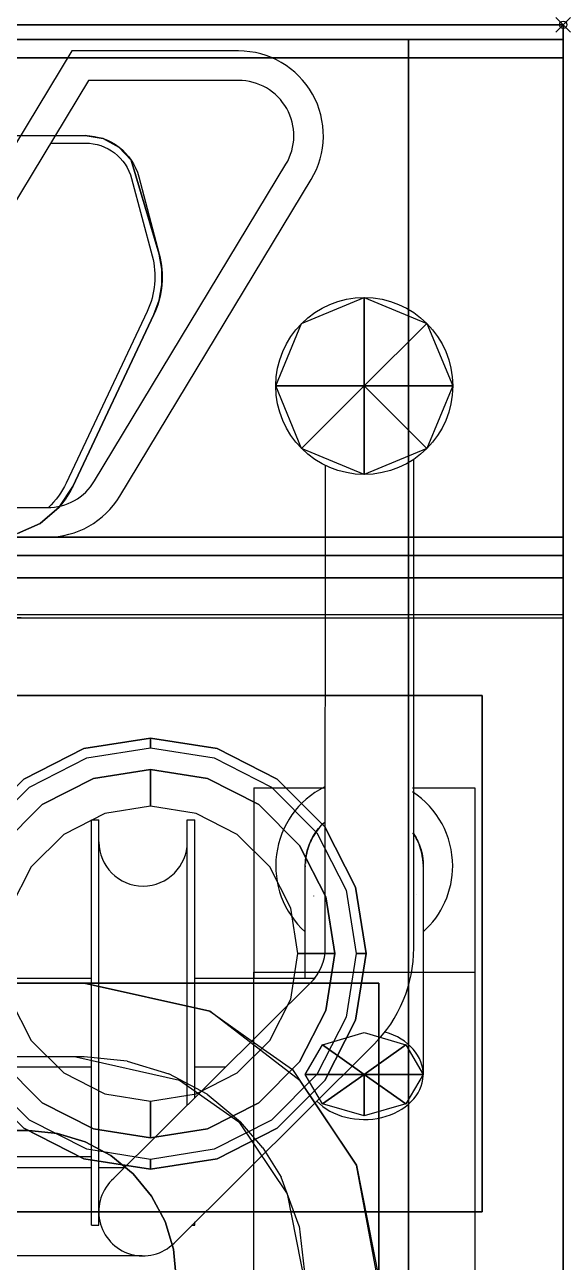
# Model space of a CAD drawing. Extents: x -1 to 430, y -1295 to 1.
# Drawn here: x 326.9 to 400, y -167.9 to 0 of the extents above; entities that cross this region are included whole.
import ezdxf

# ---------------------------------------------------------------- set-up
doc = ezdxf.new("R2010")
doc.units = 0
doc.header["$PDMODE"] = 35
doc.header["$PDSIZE"] = 1
doc.layers.get('0').update_dxf_attribs({"lineweight": 13})
for name, color, linetype in [('IQ_200_2D', 1, 'Continuous'), ('IQ_200_3D', 1, 'Continuous'), ('IQ_204_2D', 7, 'Continuous'), ('IQ_INS_3D', 3, 'Continuous')]:
    doc.layers.add(name, color=color, linetype=linetype)

# ---------------------------------------------------------------- blocks, each defined once
blk = doc.blocks.new('ELE-MC-BODY400X250')
at = {"layer": 'IQ_200_2D'}
for p, q in [((0, 0), (400, 0)), ((400, 0), (400, -855))]:
    blk.add_line(p, q, dxfattribs=at)
at = {"layer": 'IQ_200_3D'}
for points, invisible_edges in [([(0, -0.34, 862.22), (0, 0, 860.5), (400, 0, 860.5), (400, -0.34, 862.22)], 8), ([(0, 0, 853.7), (0, -0.13, 852.81), (400, -0.13, 852.81), (400, 0, 853.7)], 2), ([(0, -0.13, 852.81), (0, -0.54, 852.01), (400, -0.54, 852.01), (400, -0.13, 852.81)], 10), ([(0, -1.32, 863.68), (0, -0.34, 862.22), (400, -0.34, 862.22), (400, -1.32, 863.68)], 10), ([(0, -0.54, 852.01), (0, -1.19, 851.39), (400, -1.19, 851.39), (400, -0.54, 852.01)], 10), ([(0, -1.19, 851.39), (0, -2, 851), (400, -2, 851), (400, -1.19, 851.39)], 8), ([(0, -2.78, 864.66), (0, -1.32, 863.68), (400, -1.32, 863.68), (400, -2.78, 864.66)], 10), ([(0, -4.5, 865), (0, -2.78, 864.66), (400, -2.78, 864.66), (400, -4.5, 865)], 2), ([(0, -71.6, 864.58), (0, -69.5, 865), (400, -69.5, 865), (400, -71.6, 864.58)], 8), ([(0, -73.39, 863.39), (0, -71.6, 864.58), (400, -71.6, 864.58), (400, -73.39, 863.39)], 10), ([(0, -74.58, 861.6), (0, -73.39, 863.39), (400, -73.39, 863.39), (400, -74.58, 861.6)], 10), ([(0, -75, 859.5), (0, -74.58, 861.6), (400, -74.58, 861.6), (400, -75, 859.5)], 2), ([(0, -75.45, 854.59), (0, -75, 856.7), (400, -75, 856.7), (400, -75.45, 854.59)], 8), ([(0, -76.64, 852.78), (0, -75.45, 854.59), (400, -75.45, 854.59), (400, -76.64, 852.78)], 10), ([(0, -78.4, 851.53), (0, -76.64, 852.78), (400, -76.64, 852.78), (400, -78.4, 851.53)], 10), ([(0, -80.5, 851), (0, -78.4, 851.53), (400, -78.4, 851.53), (400, -80.5, 851)], 2)]:
    blk.add_3dface(points, dxfattribs=dict(at, invisible_edges=invisible_edges))
for points in [[(0, 0, 860.5), (0, 0, 853.7), (400, 0, 853.7), (400, 0, 860.5)], [(0, -855, 600), (0, -2, 600), (400, -2, 600), (400, -855, 600)], [(0, -2, 600), (0, -2, 851), (400, -2, 851), (400, -2, 600)], [(400, -855, 600), (400, -2, 600), (400, -2, 851), (400, -855, 851)], [(0, -69.5, 865), (0, -4.5, 865), (400, -4.5, 865), (400, -69.5, 865)], [(0, -75, 856.7), (0, -75, 859.5), (400, -75, 859.5), (400, -75, 856.7)]]:
    blk.add_3dface(points, dxfattribs=at)
at = {"layer": 'IQ_204_2D'}
blk.add_line((0, -80), (400, -80), dxfattribs=at)
at = {"layer": 'IQ_INS_3D'}
blk.add_point((400, 0), dxfattribs=at)
blk = doc.blocks.new('ELE-MC-FRYTOP2-400')
at = {"layer": 'IQ_200_3D'}
for points, invisible_edges in [([(0, -130, 850), (400, -130, 850), (400, -80.5, 850), (0, -80.5, 850)], 1), ([(335, -130, 850), (333.89, -140, 820), (66.11, -140, 820), (65, -130, 850)], 5), ([(333.89, -140, 820), (347.92, -143.14, 820), (352.05, -133.82, 850), (335, -130, 850)], 10), ([(335, -130, 850), (352.05, -133.82, 850), (357.67, -137.77, 850), (400, -130, 850)], 12), ([(357.67, -137.77, 850), (363.28, -141.72, 850), (371.96, -154.69, 850), (400, -130, 850)], 12), ([(371.96, -154.69, 850), (375, -170, 850), (400, -130, 850)], 14), ([(375, -170, 850), (400, -130, 850), (400, -855, 850), (375, -765, 850)], 5), ([(347.92, -143.14, 820), (356.01, -148.82, 820), (364.32, -143.27, 850), (352.05, -133.82, 850)], 10), ([(65, -140, 820), (72.5, -150, 820), (327.5, -150, 820), (335, -140, 820)], 5), ([(331.4, -150.38, 820), (340.85, -140.58, 820), (335, -140, 820), (327.5, -150, 820)], 5), ([(331.4, -150.38, 820), (340.85, -140.58, 820), (335, -140, 820), (327.5, -150, 820)], 5), ([(346.48, -142.28, 820), (335.15, -151.52, 820), (331.4, -150.38, 820), (340.85, -140.58, 820)], 5), ([(346.48, -142.28, 820), (335.15, -151.52, 820), (331.4, -150.38, 820), (340.85, -140.58, 820)], 5), ([(338.61, -153.37, 820), (351.67, -145.06, 820), (346.48, -142.28, 820), (335.15, -151.52, 820)], 5), ([(356.01, -148.82, 820), (362.54, -158.59, 820), (371.96, -154.69, 850), (364.32, -143.27, 850)], 10), ([(356.21, -148.79, 820), (341.64, -155.86, 820), (338.61, -153.37, 820), (351.67, -145.06, 820)], 5), ([(344.13, -158.89, 820), (359.26, -152.35, 820), (356.21, -148.79, 820), (341.64, -155.86, 820)], 5), ([(331.4, -150.38, 680), (68.6, -150.38, 680), (64.85, -151.52, 680), (335.15, -151.52, 680)], 5), ([(72.5, -150, 680), (327.5, -150, 680), (331.4, -150.38, 680), (68.6, -150.38, 680)], 4), ([(331.4, -150.38, 820), (331.4, -150.38, 680), (327.5, -150, 680), (327.5, -150, 820)], 1), ([(335.15, -151.52, 680), (335.15, -151.52, 820), (331.4, -150.38, 820), (331.4, -150.38, 680)], 5), ([(64.85, -151.52, 680), (335.15, -151.52, 680), (338.61, -153.37, 680), (61.39, -153.37, 680)], 5), ([(338.61, -153.37, 820), (338.61, -153.37, 680), (335.15, -151.52, 680), (335.15, -151.52, 820)], 5), ([(361.71, -156.34, 820), (345.98, -162.35, 820), (344.13, -158.89, 820), (359.26, -152.35, 820)], 5), ([(338.61, -153.37, 680), (61.39, -153.37, 680), (58.36, -155.86, 680), (341.64, -155.86, 680)], 5), ([(341.64, -155.86, 680), (341.64, -155.86, 820), (338.61, -153.37, 820), (338.61, -153.37, 680)], 5), ([(58.36, -155.86, 680), (341.64, -155.86, 680), (344.13, -158.89, 680), (55.87, -158.89, 680)], 5), ([(344.13, -158.89, 820), (344.13, -158.89, 680), (341.64, -155.86, 680), (341.64, -155.86, 820)], 5), ([(362.54, -158.59, 820), (365, -170.98, 820), (375, -170.98, 850), (371.96, -154.69, 850)], 10), ([(347.12, -166.1, 820), (364.17, -162.97, 820), (361.71, -156.34, 820), (345.98, -162.35, 820)], 5), ([(344.13, -158.89, 680), (55.87, -158.89, 680), (54.02, -162.35, 680), (345.98, -162.35, 680)], 5), ([(345.98, -162.35, 680), (345.98, -162.35, 820), (344.13, -158.89, 820), (344.13, -158.89, 680)], 5), ([(54.02, -162.35, 680), (345.98, -162.35, 680), (347.12, -166.1, 680), (52.88, -166.1, 680)], 5), ([(347.12, -166.1, 820), (347.12, -166.1, 680), (345.98, -162.35, 680), (345.98, -162.35, 820)], 5), ([(365, -170, 820), (347.5, -170, 820), (347.12, -166.1, 820), (364.17, -162.97, 820)], 5), ([(347.12, -166.1, 680), (52.88, -166.1, 680), (52.5, -170, 680), (347.5, -170, 680)], 5), ([(347.5, -170, 680), (347.5, -170, 820), (347.12, -166.1, 820), (347.12, -166.1, 680)], 4)]:
    blk.add_3dface(points, dxfattribs=dict(at, invisible_edges=invisible_edges))
for points in [[(25, -130, 850), (25, -130, 855), (375, -130, 855), (375, -130, 850)], [(375, -805, 850), (375, -130, 850), (375, -130, 855), (375, -805, 855)], [(72.5, -150, 820), (72.5, -150, 680), (327.5, -150, 680), (327.5, -150, 820)]]:
    blk.add_3dface(points, dxfattribs=at)
mesh = blk.add_polyface(dxfattribs=at)
corners = [(12, -818.5, 850), (12, -128.5, 850), (42, -128.5, 850), (42, -178.5, 850), (358, -178.5, 850), (358, -128.5, 850), (388, -128.5, 850), (388, -818.5, 850), (300, -818.5, 850), (300, -606.5, 850), (100, -606.5, 850), (100, -818.5, 850)]
mesh.append_faces([[corners[k] for k in face] for face in [(0, 3, 10, 11)]], dxfattribs={"vtx0": -1, "vtx1": -1})
mesh.append_faces([[corners[k] for k in face] for face in [(10, 3, 4, 9)]], dxfattribs={"vtx0": -1, "vtx2": -1})
mesh.append_faces([[corners[k] for k in face] for face in [(8, 9, 4, 7)]], dxfattribs={"vtx1": -1, "vtx2": -1})
mesh.append_faces([[corners[k] for k in face] for face in [(0, 1, 2, 3), (4, 5, 6, 7)]], dxfattribs={"vtx3": -1})
blk = doc.blocks.new('PQ-MC-LEG150')
at = {"layer": 'IQ_200_3D'}
for points in [[(-45, -35, 148), (-45, 35, 148), (45, 35, 148), (45, -35, 148)], [(-45, -35, 150), (45, -35, 150), (45, 35, 150), (-45, 35, 150)], [(-45, 35, 148), (-45, 35, 150), (45, 35, 150), (45, 35, 148)], [(-45, -35, 148), (-45, -35, 150), (-45, 35, 150), (-45, 35, 148)], [(45, -35, 148), (45, 35, 148), (45, 35, 150), (45, -35, 150)], [(-45, -35, 148), (45, -35, 148), (45, -35, 150), (-45, -35, 150)]]:
    blk.add_3dface(points, dxfattribs=at)
for points, invisible_edges in [([(-9.04, 27.82, 148), (-9.04, 27.82, 46), (0, 29.25, 46), (0, 29.25, 148)], 1), ([(-9.04, 27.82, 46), (-8.62, 26.54, 41), (0, 27.91, 41), (0, 29.25, 46)], 1), ([(0, 29.25, 148), (0, 29.25, 46), (9.04, 27.82, 46), (9.04, 27.82, 148)], 4), ([(0, 29.25, 46), (0, 27.91, 41), (8.62, 26.54, 41), (9.04, 27.82, 46)], 4), ([(-17.19, 23.66, 148), (-17.19, 23.66, 46), (-9.04, 27.82, 46), (-9.04, 27.82, 148)], 5), ([(-17.19, 23.66, 46), (-16.41, 22.58, 41), (-8.62, 26.54, 41), (-9.04, 27.82, 46)], 5), ([(9.04, 27.82, 46), (8.62, 26.54, 41), (16.41, 22.58, 41), (17.19, 23.66, 46)], 5), ([(9.04, 27.82, 148), (9.04, 27.82, 46), (17.19, 23.66, 46), (17.19, 23.66, 148)], 5), ([(-23.66, 17.19, 148), (-23.66, 17.19, 46), (-17.19, 23.66, 46), (-17.19, 23.66, 148)], 5), ([(-23.66, 17.19, 46), (-22.58, 16.41, 41), (-16.41, 22.58, 41), (-17.19, 23.66, 46)], 5), ([(-7.73, 23.78, 41), (-7.73, 23.78, 5), (-14.69, 20.23, 5), (-14.69, 20.23, 41)], 5), ([(-7.73, 23.78, 5), (-7.27, 22.38, 1.46), (-13.83, 19.04, 1.46), (-14.69, 20.23, 5)], 7), ([(0, 25, 41), (0, 25, 5), (-7.73, 23.78, 5), (-7.73, 23.78, 41)], 4), ([(0, 25, 5), (0, 23.54, 1.46), (-7.27, 22.38, 1.46), (-7.73, 23.78, 5)], 6), ([(0, 23.54, 1.46), (0, 20), (-6.18, 19.02), (-7.27, 22.38, 1.46)], 12), ([(7.73, 23.78, 41), (7.73, 23.78, 5), (0, 25, 5), (0, 25, 41)], 1), ([(7.73, 23.78, 5), (7.27, 22.38, 1.46), (0, 23.54, 1.46), (0, 25, 5)], 3), ([(7.27, 22.38, 1.46), (6.18, 19.02), (0, 20), (0, 23.54, 1.46)], 9), ([(14.69, 20.23, 5), (13.83, 19.04, 1.46), (7.27, 22.38, 1.46), (7.73, 23.78, 5)], 7), ([(14.69, 20.23, 41), (14.69, 20.23, 5), (7.73, 23.78, 5), (7.73, 23.78, 41)], 5), ([(17.19, 23.66, 46), (16.41, 22.58, 41), (22.58, 16.41, 41), (23.66, 17.19, 46)], 5), ([(17.19, 23.66, 148), (17.19, 23.66, 46), (23.66, 17.19, 46), (23.66, 17.19, 148)], 5), ([(-7.27, 22.38, 1.46), (-6.18, 19.02), (-11.76, 16.18), (-13.83, 19.04, 1.46)], 13), ([(13.83, 19.04, 1.46), (11.76, 16.18), (6.18, 19.02), (7.27, 22.38, 1.46)], 13), ([(-14.69, 20.23, 41), (-14.69, 20.23, 5), (-20.23, 14.69, 5), (-20.23, 14.69, 41)], 5), ([(-14.69, 20.23, 5), (-13.83, 19.04, 1.46), (-19.04, 13.83, 1.46), (-20.23, 14.69, 5)], 7), ([(20.23, 14.69, 5), (19.04, 13.83, 1.46), (13.83, 19.04, 1.46), (14.69, 20.23, 5)], 7), ([(20.23, 14.69, 41), (20.23, 14.69, 5), (14.69, 20.23, 5), (14.69, 20.23, 41)], 5), ([(-13.83, 19.04, 1.46), (-11.76, 16.18), (-16.18, 11.76), (-19.04, 13.83, 1.46)], 13), ([(19.04, 13.83, 1.46), (16.18, 11.76), (11.76, 16.18), (13.83, 19.04, 1.46)], 13), ([(-27.82, 9.04, 148), (-27.82, 9.04, 46), (-23.66, 17.19, 46), (-23.66, 17.19, 148)], 5), ([(-27.82, 9.04, 46), (-26.54, 8.62, 41), (-22.58, 16.41, 41), (-23.66, 17.19, 46)], 5), ([(23.66, 17.19, 46), (22.58, 16.41, 41), (26.54, 8.62, 41), (27.82, 9.04, 46)], 5), ([(23.66, 17.19, 148), (23.66, 17.19, 46), (27.82, 9.04, 46), (27.82, 9.04, 148)], 5), ([(-20.23, 14.69, 41), (-20.23, 14.69, 5), (-23.78, 7.73, 5), (-23.78, 7.73, 41)], 5), ([(-20.23, 14.69, 5), (-19.04, 13.83, 1.46), (-22.38, 7.27, 1.46), (-23.78, 7.73, 5)], 7), ([(-19.04, 13.83, 1.46), (-16.18, 11.76), (-19.02, 6.18), (-22.38, 7.27, 1.46)], 13), ([(22.38, 7.27, 1.46), (19.02, 6.18), (16.18, 11.76), (19.04, 13.83, 1.46)], 13), ([(23.78, 7.73, 5), (22.38, 7.27, 1.46), (19.04, 13.83, 1.46), (20.23, 14.69, 5)], 7), ([(23.78, 7.73, 41), (23.78, 7.73, 5), (20.23, 14.69, 5), (20.23, 14.69, 41)], 5), ([(-29.25, 0, 148), (-29.25, 0, 46), (-27.82, 9.04, 46), (-27.82, 9.04, 148)], 4), ([(-29.25, 0, 46), (-27.91, 0, 41), (-26.54, 8.62, 41), (-27.82, 9.04, 46)], 4), ([(27.82, 9.04, 46), (26.54, 8.62, 41), (27.91, 0, 41), (29.25, 0, 46)], 1), ([(27.82, 9.04, 148), (27.82, 9.04, 46), (29.25, 0, 46), (29.25, 0, 148)], 1), ([(-23.78, 7.73, 41), (-23.78, 7.73, 5), (-25, 0, 5), (-25, 0, 41)], 1), ([(-23.78, 7.73, 5), (-22.38, 7.27, 1.46), (-23.54, 0, 1.46), (-25, 0, 5)], 3), ([(-22.38, 7.27, 1.46), (-19.02, 6.18), (-20, 0), (-23.54, 0, 1.46)], 9), ([(23.54, 0, 1.46), (20, 0), (19.02, 6.18), (22.38, 7.27, 1.46)], 12), ([(25, 0, 5), (23.54, 0, 1.46), (22.38, 7.27, 1.46), (23.78, 7.73, 5)], 6), ([(25, 0, 41), (25, 0, 5), (23.78, 7.73, 5), (23.78, 7.73, 41)], 4), ([(-27.82, -9.04, 148), (-27.82, -9.04, 46), (-29.25, 0, 46), (-29.25, 0, 148)], 1), ([(-27.82, -9.04, 46), (-26.54, -8.62, 41), (-27.91, 0, 41), (-29.25, 0, 46)], 1), ([(-25, 0, 41), (-25, 0, 5), (-23.78, -7.73, 5), (-23.78, -7.73, 41)], 4), ([(-25, 0, 5), (-23.54, 0, 1.46), (-22.38, -7.27, 1.46), (-23.78, -7.73, 5)], 6), ([(-23.54, 0, 1.46), (-20, 0), (-19.02, -6.18), (-22.38, -7.27, 1.46)], 12), ([(22.38, -7.27, 1.46), (19.02, -6.18), (20, 0), (23.54, 0, 1.46)], 9), ([(23.78, -7.73, 5), (22.38, -7.27, 1.46), (23.54, 0, 1.46), (25, 0, 5)], 3), ([(23.78, -7.73, 41), (23.78, -7.73, 5), (25, 0, 5), (25, 0, 41)], 1), ([(29.25, 0, 46), (27.91, 0, 41), (26.54, -8.62, 41), (27.82, -9.04, 46)], 4), ([(29.25, 0, 148), (29.25, 0, 46), (27.82, -9.04, 46), (27.82, -9.04, 148)], 4), ([(-22.38, -7.27, 1.46), (-19.02, -6.18), (-16.18, -11.76), (-19.04, -13.83, 1.46)], 13), ([(19.04, -13.83, 1.46), (16.18, -11.76), (19.02, -6.18), (22.38, -7.27, 1.46)], 13), ([(-23.78, -7.73, 5), (-22.38, -7.27, 1.46), (-19.04, -13.83, 1.46), (-20.23, -14.69, 5)], 7), ([(-23.78, -7.73, 41), (-23.78, -7.73, 5), (-20.23, -14.69, 5), (-20.23, -14.69, 41)], 5), ([(20.23, -14.69, 5), (19.04, -13.83, 1.46), (22.38, -7.27, 1.46), (23.78, -7.73, 5)], 7), ([(20.23, -14.69, 41), (20.23, -14.69, 5), (23.78, -7.73, 5), (23.78, -7.73, 41)], 5), ([(-23.66, -17.19, 46), (-22.58, -16.41, 41), (-26.54, -8.62, 41), (-27.82, -9.04, 46)], 5), ([(-23.66, -17.19, 148), (-23.66, -17.19, 46), (-27.82, -9.04, 46), (-27.82, -9.04, 148)], 5), ([(27.82, -9.04, 46), (26.54, -8.62, 41), (22.58, -16.41, 41), (23.66, -17.19, 46)], 5), ([(27.82, -9.04, 148), (27.82, -9.04, 46), (23.66, -17.19, 46), (23.66, -17.19, 148)], 5), ([(-19.04, -13.83, 1.46), (-16.18, -11.76), (-11.76, -16.18), (-13.83, -19.04, 1.46)], 13), ([(13.83, -19.04, 1.46), (11.76, -16.18), (16.18, -11.76), (19.04, -13.83, 1.46)], 13), ([(-20.23, -14.69, 5), (-19.04, -13.83, 1.46), (-13.83, -19.04, 1.46), (-14.69, -20.23, 5)], 7), ([(-20.23, -14.69, 41), (-20.23, -14.69, 5), (-14.69, -20.23, 5), (-14.69, -20.23, 41)], 5), ([(14.69, -20.23, 5), (13.83, -19.04, 1.46), (19.04, -13.83, 1.46), (20.23, -14.69, 5)], 7), ([(14.69, -20.23, 41), (14.69, -20.23, 5), (20.23, -14.69, 5), (20.23, -14.69, 41)], 5), ([(-17.19, -23.66, 46), (-16.41, -22.58, 41), (-22.58, -16.41, 41), (-23.66, -17.19, 46)], 5), ([(-13.83, -19.04, 1.46), (-11.76, -16.18), (-6.18, -19.02), (-7.27, -22.38, 1.46)], 13), ([(7.27, -22.38, 1.46), (6.18, -19.02), (11.76, -16.18), (13.83, -19.04, 1.46)], 13), ([(23.66, -17.19, 46), (22.58, -16.41, 41), (16.41, -22.58, 41), (17.19, -23.66, 46)], 5), ([(-17.19, -23.66, 148), (-17.19, -23.66, 46), (-23.66, -17.19, 46), (-23.66, -17.19, 148)], 5), ([(23.66, -17.19, 148), (23.66, -17.19, 46), (17.19, -23.66, 46), (17.19, -23.66, 148)], 5), ([(-14.69, -20.23, 5), (-13.83, -19.04, 1.46), (-7.27, -22.38, 1.46), (-7.73, -23.78, 5)], 7), ([(-7.27, -22.38, 1.46), (-6.18, -19.02), (0, -20), (0, -23.54, 1.46)], 9), ([(0, -23.54, 1.46), (0, -20), (6.18, -19.02), (7.27, -22.38, 1.46)], 12), ([(7.73, -23.78, 5), (7.27, -22.38, 1.46), (13.83, -19.04, 1.46), (14.69, -20.23, 5)], 7), ([(-14.69, -20.23, 41), (-14.69, -20.23, 5), (-7.73, -23.78, 5), (-7.73, -23.78, 41)], 5), ([(7.73, -23.78, 41), (7.73, -23.78, 5), (14.69, -20.23, 5), (14.69, -20.23, 41)], 5), ([(-9.04, -27.82, 46), (-8.62, -26.54, 41), (-16.41, -22.58, 41), (-17.19, -23.66, 46)], 5), ([(-7.73, -23.78, 5), (-7.27, -22.38, 1.46), (0, -23.54, 1.46), (0, -25, 5)], 3), ([(0, -25, 5), (0, -23.54, 1.46), (7.27, -22.38, 1.46), (7.73, -23.78, 5)], 6), ([(17.19, -23.66, 46), (16.41, -22.58, 41), (8.62, -26.54, 41), (9.04, -27.82, 46)], 5), ([(-9.04, -27.82, 148), (-9.04, -27.82, 46), (-17.19, -23.66, 46), (-17.19, -23.66, 148)], 5), ([(-7.73, -23.78, 41), (-7.73, -23.78, 5), (0, -25, 5), (0, -25, 41)], 1), ([(0, -25, 41), (0, -25, 5), (7.73, -23.78, 5), (7.73, -23.78, 41)], 4), ([(17.19, -23.66, 148), (17.19, -23.66, 46), (9.04, -27.82, 46), (9.04, -27.82, 148)], 5), ([(0, -29.25, 46), (0, -27.91, 41), (-8.62, -26.54, 41), (-9.04, -27.82, 46)], 4), ([(9.04, -27.82, 46), (8.62, -26.54, 41), (0, -27.91, 41), (0, -29.25, 46)], 1), ([(0, -29.25, 148), (0, -29.25, 46), (-9.04, -27.82, 46), (-9.04, -27.82, 148)], 4), ([(9.04, -27.82, 148), (9.04, -27.82, 46), (0, -29.25, 46), (0, -29.25, 148)], 1)]:
    blk.add_3dface(points, dxfattribs=dict(at, invisible_edges=invisible_edges))
blk = doc.blocks.new('ELE-MC-BODY400X600')
at = {"layer": 'IQ_200_3D'}
for points in [[(21, -2, 555), (379, -2, 555), (379, -2, 449), (21, -2, 449)], [(379, -2, 449), (21, -2, 449), (21, -72, 449), (379, -72, 449)], [(21, -2, 555), (379, -2, 555), (379, -2, 600), (21, -2, 600)], [(379, -855, 555), (21, -855, 555), (21, -2, 555), (379, -2, 555)], [(379, -72, 449), (400, -72, 449), (400, -2, 449), (379, -2, 449)], [(400, -2, 449), (379, -2, 449), (379, -2, 600), (400, -2, 600)], [(21, -72, 449), (379, -72, 449), (379, -72, 195), (21, -72, 195)], [(21, -72, 150), (379, -72, 150), (379, -72, 195), (21, -72, 195)], [(21, -855, 195), (379, -855, 195), (379, -72, 195), (21, -72, 195)], [(21, -855, 150), (379, -855, 150), (379, -72, 150), (21, -72, 150)], [(379, -72, 150), (400, -72, 150), (400, -72, 449), (379, -72, 449)], [(379, -855, 150), (400, -855, 150), (400, -72, 150), (379, -72, 150)]]:
    blk.add_3dface(points, dxfattribs=at)
at = {"layer": 'IQ_200_3D', "invisible_edges": 8}
for points in [[(379, -72, 449), (379, -2, 449), (379, -2, 600), (379, -855, 600)], [(400, -72, 449), (400, -2, 449), (400, -2, 600), (400, -855, 600)], [(379, -855, 600), (379, -855, 150), (379, -72, 150), (379, -72, 449)], [(400, -855, 600), (400, -855, 150), (400, -72, 150), (400, -72, 449)]]:
    blk.add_3dface(points, dxfattribs=at)
blk.add_blockref('PQ-MC-LEG150', (344, -126))
blk = doc.blocks.new('ELE-MC-CAMINOALTOGRIGLIA')
at = {"layer": 'IQ_200_3D'}
for points in [[(-137.58, 54.06, 334.91), (-137.58, 54.06), (135.16, 54.46), (135.16, 54.46, 334.91)], [(135.16, 54.46), (135.16, 54.46, 304.57), (137.58, 54.06, 304.57), (137.58, 54.06)], [(137.58, 54.06, 304.57), (137.58, 54.06), (139.73, 52.91), (139.73, 52.91, 304.57)], [(139.73, 52.91), (139.73, 52.91, 304.57), (141.4, 51.12, 304.57), (141.4, 51.12)], [(141.4, 51.12, 304.57), (141.4, 51.12), (145.2, 38.39), (145.2, 38.39, 304.57)], [(145.2, 38.39), (145.2, 38.39, 304.57), (145.56, 36.33, 304.57), (145.56, 36.33)], [(145.56, 36.33, 304.57), (145.56, 36.33), (145.55, 34.23), (145.55, 34.23, 304.57)], [(145.55, 34.23), (145.55, 34.23, 304.57), (145.18, 32.16, 304.57), (145.18, 32.16)], [(145.18, 32.16, 304.57), (145.18, 32.16), (144.45, 30.19), (144.45, 30.19, 304.57)], [(144.45, 30.19), (144.45, 30.19, 304.57), (133.45, 6.88, 304.57), (133.45, 6.88)]]:
    blk.add_3dface(points, dxfattribs=at)
at = {"layer": 'IQ_200_3D', "invisible_edges": 5}
for points in [[(133.45, 6.88, 304.57), (133.45, 6.88), (131.6, 4.06), (131.6, 4.06, 304.57)], [(131.6, 4.06), (131.6, 4.06, 304.57), (129.03, 1.86, 304.57), (129.03, 1.86)], [(129.03, 1.86, 304.57), (129.03, 1.86), (125.95, 0.48), (125.95, 0.48, 304.57)]]:
    blk.add_3dface(points, dxfattribs=at)
blk = doc.blocks.new('ELE_MC_LIFT')
at = {"layer": 'IQ_204_2D'}
for p, q in [((352.72, -76.25), (352.72, -9.94)), ((340.72, -76.25), (340.73, -10.78)), ((309, -113.83), (309, -58.83)), ((309, -58.83), (310, -58.83)), ((310, -113.83), (310, -58.83)), ((322, -97.5), (322, -58.83)), ((322, -58.83), (323, -58.83)), ((323, -96.51), (323, -58.83)), ((37, -80.33), (309, -80.33)), ((323, -80.33), (339.34, -80.33)), ((347.89, -88.75), (347.89, -88.75)), ((347.26, -89.38), (320.21, -116.26)), ((37, -92.33), (309, -92.33)), ((323, -92.33), (327.22, -92.33)), ((37, -104.5), (309, -104.5)), ((309, -113.83), (310, -113.83)), ((322.55, -113.83), (323, -113.83)), ((323, -113.83), (323, -113.39))]:
    blk.add_line(p, q, dxfattribs=at)
blk.add_lwpolyline([(339.34, -80.33), (311.73, -107.78)], dxfattribs=at)
blk.add_circle((346, 0), 12, dxfattribs=at)
for centre, radius, start, end in [((346, -65.1), 12, 116.9563, 228.1895), ((346, -65.1), 12, 0, 56.9094), ((346, -65.1), 8, 143.2025, 150.1262), ((316, -61.83), 6, 180, 0), ((346, -65.1), 8, 158.9516, 163.903), ((346, -65.1), 8, 17.7374, 19.2846), ((346, -65.1), 12, 311.8104, 0), ((346, -65.1), 8, 210.5009, 210.7266), ((346, -65.1), 8, 331.4434, 331.5115), ((334.22, -76.25), 6.5, 314.8169, 0), ((334.22, -76.25), 18.5, 314.8169, 0), ((315.98, -112), 6, 131.144, 314.8169)]:
    blk.add_arc(centre, radius, start, end, dxfattribs=at)
blk.add_ellipse((346, -93.37), major_axis=(-8, 0), ratio=0.765763, start_param=0.634941, end_param=4.351307, dxfattribs=at)
for points, knots in [([(338, -65.09), (338, -65.09), (338, -65.09), (338, -65.09), (338, -65.09), (338, -65.08), (338, -65.08), (338, -65.08), (338, -65.08), (338, -65.08), (338, -65.08), (338, -65.07), (338, -65.06), (338, -65.04), (338, -65.02), (338, -64.98), (338, -64.95), (338, -64.86), (338.01, -64.8), (338.01, -64.61), (338.02, -64.48), (338.06, -64.09), (338.1, -63.82), (338.23, -63.15), (338.34, -62.75), (338.7, -61.75), (339.01, -61.16), (339.65, -60.21), (339.94, -59.85), (340.36, -59.42), (340.49, -59.3), (340.61, -59.19)], [0, 0, 0, 0, 0.006251, 0.006251, 0.009387, 0.009387, 0.020676, 0.020676, 0.023906, 0.023906, 0.027594, 0.027594, 0.057146, 0.057146, 0.11631, 0.11631, 0.234679, 0.234679, 0.471029, 0.471029, 0.940737, 0.940737, 1.856706, 1.856706, 3.220721, 3.220721, 5.465886, 5.465886, 6.981162, 6.981162, 7.595033, 7.595033, 7.595033, 7.595033]), ([(340.61, -59.19), (340.48, -59.31), (340.34, -59.44), (339.94, -59.86), (339.68, -60.18), (338.98, -61.18), (338.63, -61.89), (338.29, -62.93), (338.21, -63.24), (338.12, -63.72), (338.09, -63.9), (338.05, -64.19), (338.04, -64.31), (338.02, -64.49), (338.02, -64.56), (338.01, -64.65), (338.01, -64.69), (338.01, -64.74), (338.01, -64.75), (338.01, -64.76), (338.01, -64.76), (338.01, -64.75), (338.01, -64.73), (338.01, -64.69), (338.01, -64.66), (338.02, -64.61), (338.02, -64.56), (338.02, -64.47), (338.03, -64.42), (338.05, -64.23), (338.06, -64.09), (338.1, -63.84), (338.11, -63.75), (338.14, -63.62), (338.14, -63.58), (338.28, -62.9), (338.49, -62.25), (339.14, -60.89), (339.63, -60.19), (340.33, -59.45), (340.47, -59.32), (340.61, -59.19)], [9.916307, 9.916307, 9.916307, 9.916307, 10.567432, 10.567432, 11.89627, 11.89627, 14.452708, 14.452708, 15.445278, 15.445278, 16.024688, 16.024688, 16.450167, 16.450167, 16.75177, 16.75177, 16.96863, 16.96863, 17.131951, 17.131951, 17.271147, 17.271147, 17.425266, 17.425266, 17.527774, 17.527774, 17.69118, 17.69118, 17.855069, 17.855069, 18.306961, 18.306961, 18.607102, 18.607102, 18.707106, 18.707106, 20.724218, 20.724218, 23.217173, 23.217173, 23.785983, 23.785983, 23.785983, 23.785983]), ([(352.61, -60.6), (352.83, -60.91), (353.01, -61.24), (353.56, -62.33), (353.81, -63.18), (353.95, -64.18), (353.97, -64.35), (353.98, -64.54), (353.98, -64.59), (353.99, -64.66), (353.99, -64.7), (353.99, -64.77), (353.99, -64.81), (354, -64.85), (354, -64.86), (354, -64.87), (354, -64.87), (354, -64.84), (354, -64.81), (353.99, -64.72), (353.99, -64.65), (353.98, -64.46), (353.96, -64.33), (353.93, -64.04), (353.91, -63.87), (353.79, -63.2), (353.64, -62.68), (353.3, -61.79), (353.12, -61.42), (352.81, -60.9), (352.72, -60.75), (352.61, -60.6)], [37.434248, 37.434248, 37.434248, 37.434248, 38.552508, 38.552508, 41.109653, 41.109653, 41.621137, 41.621137, 41.770093, 41.770093, 41.906709, 41.906709, 42.107799, 42.107799, 42.283264, 42.283264, 42.502421, 42.502421, 42.815311, 42.815311, 43.245646, 43.245646, 43.741553, 43.741553, 44.360778, 44.360778, 46.226369, 46.226369, 47.584936, 47.584936, 48.154665, 48.154665, 48.154665, 48.154665]), ([(352.61, -60.6), (352.72, -60.75), (352.81, -60.9), (353.25, -61.65), (353.51, -62.26), (353.85, -63.45), (353.95, -64.05), (353.99, -64.68), (354, -64.81), (354, -64.98), (354, -65.02), (354, -65.07), (354, -65.07), (354, -65.08), (354, -65.08), (354, -65.08), (354, -65.08), (354, -65.09), (354, -65.09), (354, -65.09), (354, -65.09), (354, -65.09)], [51.912324, 51.912324, 51.912324, 51.912324, 52.490473, 52.490473, 54.745147, 54.745147, 57.084646, 57.084646, 57.712406, 57.712406, 57.947619, 57.947619, 57.96967, 57.96967, 57.975929, 57.975929, 57.98218, 57.98218, 57.983699, 57.983699, 57.996213, 57.996213, 57.996213, 57.996213]), ([(338, -80.33), (338, -80.22), (338, -80.12), (338, -79.64), (338, -79.27), (338, -77.79), (338, -76.68), (338, -74.23), (338, -72.9), (338, -69.54), (338, -67.87), (338, -66.23), (338, -65.82), (338, -65.26), (338, -65.11), (338, -65.1), (338, -65.1), (338, -65.1), (338, -65.1), (338, -65.1), (338, -65.1), (338, -65.1), (338, -65.1), (338, -65.1), (338, -65.1), (338, -65.1), (338, -65.1), (338, -65.1), (338, -65.1), (338, -65.1), (338, -65.1), (338, -65.1), (338, -65.1), (338, -65.1), (338, -65.1), (338, -65.1), (338, -65.1), (338, -65.1), (338, -65.1), (338, -65.1), (338, -65.1), (338, -65.1), (338, -65.1), (338, -65.1), (338, -65.1), (338, -65.1), (338, -65.1), (338, -65.1), (338, -65.1), (338, -65.09), (338, -65.09), (338, -65.09), (338, -65.1), (338, -65.1), (338, -65.1), (338, -65.1), (338, -65.1), (338, -65.1), (338, -65.1), (338, -65.1), (338, -65.1), (338, -65.1), (338, -65.1), (338, -65.1), (338, -65.1), (338, -65.1), (338, -65.1), (338, -65.1), (338, -65.1), (338, -65.1), (338, -65.1), (338, -65.1), (338, -65.1), (338, -65.12), (338, -65.14), (338, -65.16), (338, -65.17), (338, -65.18), (338, -65.19), (338, -65.2), (338, -65.2), (338, -65.21), (338, -65.21), (338, -65.22), (338, -65.22), (338, -65.22), (338, -65.22), (338, -65.21), (338, -65.2), (338, -65.18), (338, -65.16), (338, -65.12), (338, -65.11), (338, -65.11), (338, -65.1), (338, -65.1), (338, -65.1), (338, -65.1), (338, -65.1), (338, -65.1), (338, -65.1), (338, -65.1), (338, -65.1), (338, -65.1), (338, -65.1), (338, -65.1), (338, -65.1), (338, -65.1), (338, -65.1), (338, -65.1), (338, -65.1), (338, -65.1), (338, -65.1), (338, -65.1), (338, -65.1), (338, -65.1), (338, -65.1), (338, -65.1), (338, -65.1), (338, -65.1), (338, -65.1), (338, -65.1), (338, -65.1), (338, -65.1), (338, -65.1), (338, -65.1)], [3.142653, 3.142653, 3.142653, 3.142653, 3.64, 3.64, 5.368, 5.368, 10.552, 10.552, 16.7728, 16.7728, 26.237471, 26.237471, 30.931025, 30.931025, 35.62706, 35.62706, 35.77328, 35.77328, 35.786988, 35.786988, 35.790113, 35.790113, 35.791675, 35.791675, 35.792456, 35.792456, 35.792665, 35.792665, 35.792714, 35.792714, 35.796195, 35.796195, 35.846195, 35.846195, 35.996195, 35.996195, 36.446195, 36.446195, 37.796196, 37.796196, 39.821196, 39.821196, 40.580571, 40.580571, 40.865336, 40.865336, 41.078911, 41.078911, 41.719636, 41.719636, 42.68072, 42.68072, 45.563985, 45.563985, 45.724007, 45.724007, 45.754011, 45.754011, 45.765263, 45.765263, 45.768444, 45.768444, 45.768542, 45.768542, 45.768737, 45.768737, 45.76913, 45.76913, 45.769522, 45.769522, 45.770313, 45.770313, 45.773465, 45.773465, 45.823535, 45.823535, 45.844406, 45.844406, 45.869836, 45.869836, 45.895171, 45.895171, 45.945654, 45.945654, 46.016258, 46.016258, 46.228039, 46.228039, 46.387119, 46.387119, 46.557019, 46.557019, 46.590784, 46.590784, 46.593945, 46.593945, 46.600268, 46.600268, 46.612986, 46.612986, 46.662988, 46.662988, 46.812988, 46.812988, 47.262988, 47.262988, 47.937988, 47.937988, 49.962988, 49.962988, 56.037988, 56.037988, 60.594237, 60.594237, 61.448534, 61.448534, 61.768895, 61.768895, 61.798929, 61.798929, 61.804563, 61.804563, 61.817063, 61.817063, 61.842064, 61.842064, 61.842064, 61.842064]), ([(338, -80.33), (338, -79.61), (338, -78.88), (338, -76.71), (338, -75.25), (338, -72.8), (338, -71.76), (338, -69.84), (338, -68.98), (338, -67.52), (338, -66.9), (338, -65.82), (338, -65.41), (338, -65.1), (338, -65.1), (338, -65.1), (338, -65.1), (338, -65.1), (338, -65.1), (338, -65.1), (338, -65.1), (338, -65.1), (338, -65.1), (338, -65.1), (338, -65.1), (338, -65.1), (338, -65.09), (338, -65.09), (338, -65.09), (338, -65.1), (338, -65.1), (338, -65.1), (338, -65.1), (338, -65.1), (338, -65.1), (338, -65.1), (338, -65.1), (338, -65.1), (338, -65.1), (338, -65.1), (338, -65.1), (338, -65.1), (338, -65.1), (338, -65.1), (338, -65.1), (338, -65.1), (338, -65.1), (338, -65.1), (338, -65.1), (338, -65.1), (338, -65.1), (338, -65.1), (338, -65.1), (338, -65.1), (338, -65.09), (338, -65.1), (338, -65.1), (338, -65.1), (338, -65.1), (338, -65.11), (338, -65.12), (338, -65.14), (338, -65.15), (338, -65.16), (338, -65.17), (338, -65.18), (338, -65.19), (338, -65.2), (338, -65.2), (338, -65.2), (338, -65.2), (338, -65.18), (338, -65.14), (338, -65.11), (338, -65.1), (338, -65.1), (338, -65.1), (338, -65.1), (338, -65.1), (338, -65.1), (338, -65.1), (338, -65.1), (338, -65.1), (338, -65.1), (338, -65.1), (338, -65.1), (338, -65.1), (338, -65.1), (338, -65.1), (338, -65.1), (338, -65.1), (338, -65.1), (338, -65.1), (338, -65.1), (338, -65.1), (338, -65.1), (338, -65.1), (338, -65.1), (338, -65.1), (338, -65.1), (338, -65.1), (338, -65.1), (338, -65.1), (338, -65.1)], [20.270842, 20.270842, 20.270842, 20.270842, 23.649039, 23.649039, 30.427688, 30.427688, 35.108907, 35.108907, 39.804909, 39.804909, 44.494219, 44.494219, 50.339374, 50.339374, 54.39319, 54.39319, 55.743769, 55.743769, 56.193962, 56.193962, 57.693962, 57.693962, 58.193962, 58.193962, 58.264275, 58.264275, 59.76428, 59.76428, 60.26478, 60.26478, 60.296033, 60.296033, 60.436658, 60.436658, 61.186658, 61.186658, 61.686672, 61.686672, 62.186686, 62.186686, 62.186809, 62.186809, 62.187053, 62.187053, 62.190959, 62.190959, 62.253459, 62.253459, 62.347209, 62.347209, 62.847208, 62.847208, 62.878657, 62.878657, 62.910105, 62.910105, 62.9106, 62.9106, 62.911584, 62.911584, 62.942945, 62.942945, 62.974691, 62.974691, 63.00639, 63.00639, 63.069322, 63.069322, 63.26512, 63.26512, 63.526041, 63.526041, 64.026111, 64.026111, 64.151262, 64.151262, 64.205569, 64.205569, 65.074455, 65.074455, 67.605708, 67.605708, 68.449458, 68.449458, 68.730708, 68.730708, 69.105708, 69.105708, 69.605708, 69.605708, 70.855708, 70.855708, 71.324458, 71.324458, 71.412349, 71.412349, 71.443599, 71.443599, 71.459224, 71.459224, 71.467036, 71.467036, 71.468013, 71.468013, 71.468013, 71.468013]), ([(354, -65.1), (354, -65.1), (354, -65.1), (354, -65.1), (354, -65.1), (354, -65.1), (354, -65.1), (354, -65.1), (354, -65.1), (354, -65.1), (354, -65.1), (354, -65.14), (354, -65.1), (354, -65.1), (354, -65.1), (354, -65.1), (354, -65.15), (354, -65.09), (354, -65.1), (354, -65.1), (354, -65.1), (354, -65.1), (354, -65.1), (354, -65.1)], [0, 0, 0, 0, 0.232131, 0.232131, 0.406229, 0.406229, 0.410325, 0.410325, 0.441582, 0.441582, 0.443536, 0.443536, 0.743536, 0.743536, 1.643536, 1.643536, 4.343536, 4.343536, 4.843536, 4.843536, 6.343536, 6.343536, 7.8, 7.8, 7.8, 7.8]), ([(354, -65.1), (354, -65.1), (354, -65.1), (354, -65.1), (354, -65.1), (354, -65.1), (354, -65.1), (354, -65.1), (354, -65.1), (354, -65.1), (354, -65.1), (354, -65.1), (354, -65.1), (354, -65.1), (354, -65.1), (354, -65.1), (354, -65.1), (354, -65.1), (354, -65.1), (354, -65.1), (354, -65.1), (354, -65.1), (354, -65.1), (354, -65.1), (354, -65.1), (354, -65.1), (354, -65.1), (354, -65.1), (354, -65.1), (354, -65.1), (354, -65.1), (354, -65.1), (354, -65.1), (354, -65.1), (354, -65.1), (354, -65.1), (354, -65.1), (354, -65.1), (354, -65.1), (354, -65.1), (354, -65.1), (354, -65.1), (354, -65.1), (354, -65.1), (354, -65.1), (354, -65.1), (354, -65.1), (354, -65.1), (354, -65.1), (354, -65.1), (354, -65.1), (354, -65.1), (354, -65.1), (354, -65.1), (354, -65.1), (354, -65.1), (354, -65.12), (354, -65.23), (354, -65.45), (354, -66.2), (354, -66.77), (354, -68.77), (354, -70.69), (354, -74.02), (354, -75.35), (354, -77.78), (354, -78.88), (354, -80.91), (354, -81.83), (354, -83.52), (354, -84.29), (354, -85.7), (354, -86.34), (354, -87.51), (354, -88.05), (354, -89.03), (354, -89.47), (354, -90.29), (354, -90.66), (354, -91.33), (354, -91.64), (354, -92.21), (354, -92.47), (354, -92.94), (354, -93.15), (354, -93.37)], [0.937355, 0.937355, 0.937355, 0.937355, 1.066751, 1.066751, 1.216751, 1.216751, 1.266751, 1.266751, 1.267145, 1.267145, 1.279648, 1.279648, 1.282773, 1.282773, 1.285898, 1.285898, 1.29183, 1.29183, 1.544955, 1.544955, 1.882455, 1.882455, 2.332455, 2.332455, 2.482455, 2.482455, 2.532455, 2.532455, 2.534072, 2.534072, 2.535688, 2.535688, 2.535712, 2.535712, 2.535761, 2.535761, 2.535859, 2.535859, 2.542109, 2.542109, 2.548586, 2.548586, 2.548684, 2.548684, 2.548879, 2.548879, 2.54966, 2.54966, 2.552785, 2.552785, 2.557171, 2.557171, 2.580559, 2.580559, 2.705298, 2.705298, 4.036231, 4.036231, 8.729351, 8.729351, 13.985967, 13.985967, 23.328366, 23.328366, 29.520103, 29.520103, 34.679883, 34.679883, 38.9797, 38.9797, 42.562881, 42.562881, 45.548865, 45.548865, 48.037185, 48.037185, 50.110785, 50.110785, 51.838785, 51.838785, 53.278785, 53.278785, 54.478785, 54.478785, 55.478785, 55.478785, 55.478785, 55.478785]), ([(37, -106), (37.35, -106), (37.71, -106), (39.32, -106), (40.68, -106), (47.08, -106), (52.14, -106), (63.92, -106), (70.64, -106), (91.62, -106), (105.86, -106), (124.85, -106), (129.6, -106), (138.3, -106), (142.26, -106), (149.51, -106), (152.81, -106), (158.85, -106), (161.6, -106), (166.64, -106), (168.92, -106), (173.12, -106), (175.03, -106), (178.53, -106), (180.12, -106), (183.03, -106), (184.36, -106), (186.79, -106), (187.89, -106), (189.92, -106), (190.84, -106), (192.52, -106), (193.29, -106), (194.69, -106), (195.33, -106), (196.51, -106), (197.04, -106), (198.01, -106), (198.46, -106), (199.27, -106), (199.64, -106), (200.32, -106), (200.63, -106), (201.19, -106), (201.45, -106), (201.92, -106), (202.13, -106), (202.53, -106), (202.7, -106), (203.03, -106), (203.18, -106), (203.45, -106), (203.58, -106), (203.8, -106), (203.91, -106), (204.1, -106), (204.18, -106), (204.34, -106), (204.41, -106), (204.54, -106), (204.6, -106), (204.71, -106), (204.76, -106), (204.85, -106), (204.89, -106), (204.97, -106), (205, -106), (205.07, -106), (205.1, -106), (205.15, -106), (205.17, -106), (205.22, -106), (205.24, -106), (205.27, -106), (205.29, -106), (205.64, -106), (205.97, -106), (206.71, -106), (207.11, -106), (207.99, -106), (208.47, -106), (209.52, -106), (210.1, -106), (212.4, -106), (214.13, -106), (221.04, -106), (226.23, -106), (246.96, -106), (262.52, -106), (282.73, -106), (287.4, -106), (295.56, -106), (299.06, -106), (303.89, -106), (305.23, -106), (307.37, -106), (308.21, -106), (309, -106)], [22.706638, 22.706638, 22.706638, 22.706638, 23.911882, 23.911882, 28.012558, 28.012558, 43.152772, 43.152772, 63.339659, 63.339659, 106.067396, 106.067396, 120.309975, 120.309975, 132.17879, 132.17879, 142.06947, 142.06947, 150.311703, 150.311703, 157.180231, 157.180231, 162.904004, 162.904004, 167.673815, 167.673815, 171.648657, 171.648657, 174.961026, 174.961026, 177.721333, 177.721333, 180.021589, 180.021589, 181.938469, 181.938469, 183.535869, 183.535869, 184.867036, 184.867036, 185.976341, 185.976341, 186.900762, 186.900762, 187.671114, 187.671114, 188.313073, 188.313073, 188.848039, 188.848039, 189.293844, 189.293844, 189.665348, 189.665348, 189.974935, 189.974935, 190.232924, 190.232924, 190.447915, 190.447915, 190.627074, 190.627074, 190.776373, 190.776373, 190.900789, 190.900789, 191.004469, 191.004469, 191.090869, 191.090869, 191.162869, 191.162869, 191.222869, 191.222869, 191.272869, 191.272869, 192.272869, 192.272869, 193.472869, 193.472869, 194.912869, 194.912869, 196.640869, 196.640869, 201.824869, 201.824869, 217.376869, 217.376869, 264.032869, 264.032869, 278.029669, 278.029669, 288.527269, 288.527269, 292.498228, 292.498228, 295.222081, 295.222081, 295.222081, 295.222081]), ([(310, -106), (310.68, -106), (311.32, -106), (312.46, -106), (312.98, -106), (313.41, -106)], [296.411131, 296.411131, 296.411131, 296.411131, 298.933251, 298.933251, 301.51433, 301.51433, 301.51433, 301.51433]), ([(315.88, -118), (315.02, -118), (314.15, -118), (313.29, -118), (313.28, -118), (313.27, -118), (313.25, -118), (313.2, -118), (313.14, -118), (312.52, -118), (311.83, -118), (310.29, -118), (309.42, -118), (307.39, -118), (306.19, -118), (303.6, -118), (302.19, -118), (295.56, -118), (290.33, -118), (285.1, -118)], [11.631252, 11.631252, 11.631252, 11.631252, 16.640257, 16.640257, 16.640257, 16.710012, 16.710012, 16.710012, 17.025864, 17.025864, 20.158086, 20.158086, 23.282532, 23.282532, 26.988657, 26.988657, 31.172644, 31.172644, 46.866933, 46.866933, 46.866933, 46.866933])]:
    blk.add_open_spline(points, degree=3, knots=knots, dxfattribs=at)
at = {"layer": 'IQ_200_3D'}
mesh = blk.add_polyface(dxfattribs=at)
corners = [(346, 0, 987.16), (334, 0, 987.16), (337.51, 8.49, 987.16), (346, 12, 987.16), (354.49, 8.49, 987.16), (358, 0, 987.16), (354.49, -8.49, 987.16), (346, -12, 987.16), (337.51, -8.49, 987.16)]
mesh.append_faces([[corners[k] for k in face] for face in [(0, 8, 1)]], dxfattribs={"vtx0": -1})
mesh.append_faces([[corners[k] for k in face] for face in [(0, 3, 4), (0, 4, 5), (0, 5, 6), (0, 6, 7), (0, 7, 8)]], dxfattribs={"vtx0": -1, "vtx2": -1})
mesh.append_faces([[corners[k] for k in face] for face in [(0, 1, 2, 3)]], dxfattribs={"vtx3": -1})
mesh = blk.add_polyface(dxfattribs=at)
corners = [(346, -93.37, 933.63), (340.34, -89.37, 937.63), (346, -87.71, 939.28), (351.66, -89.37, 937.63), (354, -93.37, 933.63), (351.66, -97.37, 929.63), (346, -99.02, 927.97), (340.34, -97.37, 929.63), (338, -93.37, 933.63)]
mesh.append_faces([[corners[k] for k in face] for face in [(0, 1, 0)]], dxfattribs={"vtx0": -1})
mesh.append_faces([[corners[k] for k in face] for face in [(0, 3, 4), (0, 4, 5), (0, 5, 6), (0, 6, 7), (0, 7, 8), (0, 8, 1)]], dxfattribs={"vtx0": -1, "vtx2": -1})
mesh.append_faces([[corners[k] for k in face] for face in [(0, 1, 2, 3)]], dxfattribs={"vtx3": -1})

msp = doc.modelspace()

# ---------------------------------------------------------------- linework, layer by layer
at = {"layer": 'IQ_204_2D'}
for p, q in [((358, -103.5), (358, -129.33)), ((358, -103.5), (367.56, -103.5)), ((379.54, -103.5), (388, -103.5)), ((388, -103.5), (388, -793.5))]:
    msp.add_line(p, q, dxfattribs=at)
msp.add_lwpolyline([(316.44, -31.5), (83.56, -31.5), (66.67, -3.55), (44.05, -3.55, 0.584053), (34.2, -21), (60.16, -63.95, 0.262584), (70, -69.5), (330, -69.5, 0.262584), (339.84, -63.95), (365.8, -21, 0.584053), (355.95, -3.55), (333.33, -3.55)], format="xyb", close=True, dxfattribs=at)
for points in [[(318.69, -65.5), (330, -65.5, 0.262584), (336.42, -61.88), (362.37, -18.93, 0.584053), (355.95, -7.55), (335.58, -7.55), (318.69, -35.5)], [(331.06, -15.04), (335.16, -15.04, -0.339989), (342.41, -20.61), (345.2, -31.11, -0.177026), (344.45, -39.31), (333.45, -62.62, -0.066736), (331.72, -65.3)], [(330.46, -16.04), (335.16, -16.04, -0.339989), (341.44, -20.87), (344.23, -31.36, -0.177026), (343.55, -38.88), (332.55, -62.19, -0.093563), (330.15, -65.5)]]:
    msp.add_lwpolyline(points, format="xyb", dxfattribs=at)
for points in [[(32.27, -69.5), (400, -69.5), (400, -830), (292.5, -830)], [(32.27, -80.04), (400, -80.5)]]:
    msp.add_lwpolyline(points, dxfattribs=at)

# ---------------------------------------------------------------- block references
for name, p in [('ELE-MC-BODY400X250', (0, 0)), ('ELE-MC-BODY400X600', (0, 0)), ('ELE-MC-FRYTOP2-400', (0, 0, 1))]:
    msp.add_blockref(name, p)
at = {"layer": 'IQ_200_2D', "color": 5}
msp.add_blockref('ELE_MC_LIFT', (27, -49), dxfattribs=at)
at = {"layer": 'IQ_200_3D', "color": 5}
msp.add_blockref('ELE-MC-CAMINOALTOGRIGLIA', (200, -69.5, 865), dxfattribs=at)

# ---------------------------------------------------------------- meshes
at = {"layer": 'IQ_200_3D'}
mesh = msp.add_polyface(dxfattribs=at)
corners = [(400, -72, 150), (400, -72, 449), (400, -2, 449), (400, -2, 150), (0, -72, 150), (0, -72, 449), (0, -2, 449), (0, -2, 150)]
mesh.append_faces([[corners[k] for k in face] for face in [(0, 1, 2, 3), (4, 5, 6, 7), (0, 1, 5, 4), (1, 5, 6, 2), (2, 6, 7, 3), (3, 7, 4, 0)]])

doc.saveas('drawing.dxf')
